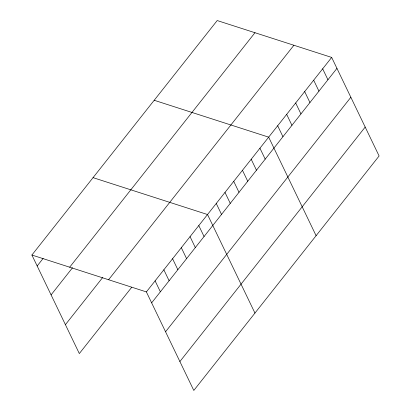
<?xml version="1.0" encoding="UTF-8"?>
<svg xmlns="http://www.w3.org/2000/svg" width="411" height="411" viewBox="0 0 411 411"><rect width="100%" height="100%" fill="white"/><g stroke="black" fill="none" stroke-linecap="round" stroke-linejoin="round"><path stroke-width="0.62" d="M31.899 255.031L217.198 20.55L331.672 57.427L379.101 155.969L193.802 390.45L146.373 291.908L31.899 255.031L79.328 353.573L131.741 287.248M37.17 265.974L43.124 258.437M69.675 267.196L254.974 32.721M51.082 294.882L72.521 267.751M65.416 324.664L102.74 277.435M108.596 279.737L293.896 45.256M146.373 291.908L331.672 57.427M151.644 302.85L336.943 68.37M165.556 331.759L350.855 97.279M179.89 361.541L365.189 127.066M154.197 100.274L268.671 137.151L316.1 235.693M93.05 177.65L207.524 214.527L254.948 313.074M322.671 68.817L327.942 79.76M313.675 80.207L318.941 91.15M304.674 91.591L309.94 102.539M295.673 102.981L300.939 113.929M286.673 114.371L291.938 125.319M277.672 125.761L282.938 136.704M259.937 148.201L265.203 159.149M251.198 159.257L256.469 170.205M242.464 170.313L247.735 181.256M233.731 181.364L238.997 192.312M224.992 192.42L230.263 203.363M216.258 203.476L221.524 214.419M198.785 225.582L204.056 236.525M190.052 236.633L195.317 247.581M181.318 247.689L186.584 258.637M172.579 258.745L177.85 269.688M163.845 269.796L169.111 280.744M155.111 280.852L160.377 291.8"/></g></svg>
